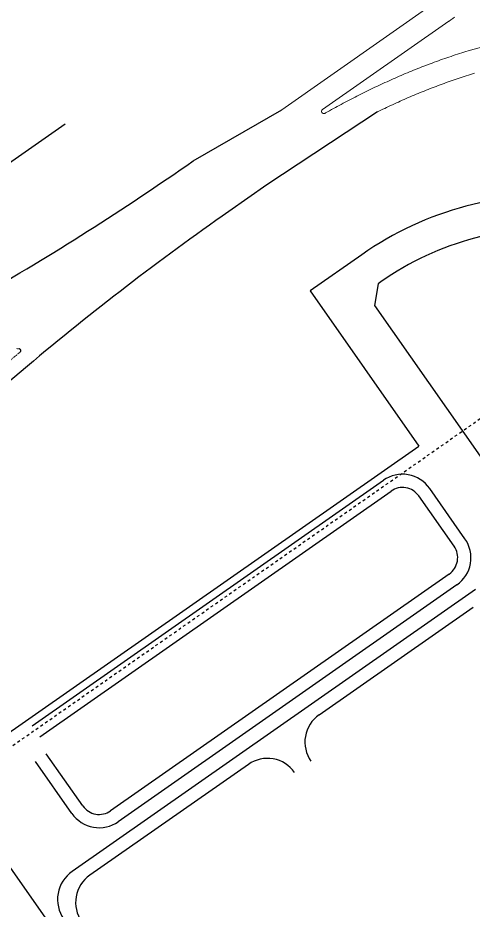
# Model space of a CAD drawing. Header units: millimetres. Extents: x 152904052 to 153933663, y 538271515 to 539240469.
# Drawn here: x 153532120 to 153534178, y 539124536 to 539128573 of the extents above; entities that cross this region are included whole.
import ezdxf

# ---------------------------------------------------------------- set-up
doc = ezdxf.new("R2010")
doc.units = ezdxf.units.MM
doc.linetypes.add('HIDDEN', pattern=[5.08, 2.54, -2.54])
doc.layers.add('BORD', color=7, linetype='Continuous')

msp = doc.modelspace()

# ---------------------------------------------------------------- linework, layer by layer
at = {"layer": 'BORD', "color": 8, "linetype": 'HIDDEN', "ltscale": 5}
msp.add_line((153487800.9, 539094263.9), (153610673.7, 539180300.3), dxfattribs=at)
at = {"layer": 'BORD', "color": 137, "lineweight": 0, "flags": 128}
for points in [[(153534006.8, 539128643.2), (153533312.4, 539128157)], [(153533746.1, 539128147.9), (153533751.5, 539128150.6), (153533760.3, 539128154.9), (153533769.1, 539128159.1), (153533777.9, 539128163.3), (153533786.6, 539128167.5), (153533795.5, 539128171.7), (153533804.3, 539128175.8), (153533813.1, 539128179.9), (153533821.9, 539128184), (153533830.8, 539128188), (153533839.6, 539128192.1), (153533848.5, 539128196.1), (153533857.4, 539128200), (153533866.2, 539128204), (153533875.1, 539128207.9), (153533884, 539128211.8), (153533893, 539128215.6), (153533901.9, 539128219.4), (153533910.8, 539128223.2), (153533919.8, 539128227), (153533928.7, 539128230.7), (153533937.7, 539128234.4), (153533946.7, 539128238.1), (153533955.7, 539128241.8), (153533964.7, 539128245.4), (153533973.7, 539128249), (153533982.7, 539128252.5), (153533991.7, 539128256), (153534000.7, 539128259.5), (153534009.8, 539128263), (153534018.9, 539128266.4), (153534027.9, 539128269.8), (153534037, 539128273.1), (153534046.1, 539128276.4), (153534055.2, 539128279.7), (153534064.3, 539128283), (153534073.4, 539128286.2), (153534082.5, 539128289.4), (153534091.7, 539128292.5), (153534100.8, 539128295.6), (153534110, 539128298.7), (153534119.1, 539128301.8), (153534128.3, 539128304.8), (153534137.5, 539128307.8), (153534146.7, 539128310.7), (153534155.9, 539128313.6), (153534165.1, 539128316.4), (153534174.3, 539128319.3), (153534183.6, 539128322.1)], [(153533746.1, 539128147.9), (153533751.5, 539128150.6), (153533760.3, 539128154.9), (153533769.1, 539128159.1), (153533777.9, 539128163.3), (153533786.6, 539128167.5), (153533795.5, 539128171.7), (153533804.3, 539128175.8), (153533813.1, 539128179.9), (153533821.9, 539128184), (153533830.8, 539128188), (153533839.6, 539128192.1), (153533848.5, 539128196.1), (153533857.4, 539128200), (153533866.2, 539128204), (153533875.1, 539128207.9), (153533884, 539128211.8), (153533893, 539128215.6), (153533901.9, 539128219.4), (153533910.8, 539128223.2), (153533919.8, 539128227), (153533928.7, 539128230.7), (153533937.7, 539128234.4), (153533946.7, 539128238.1), (153533955.7, 539128241.8), (153533964.7, 539128245.4), (153533973.7, 539128249), (153533982.7, 539128252.5), (153533991.7, 539128256), (153534000.7, 539128259.5), (153534009.8, 539128263), (153534018.9, 539128266.4), (153534027.9, 539128269.8), (153534037, 539128273.1), (153534046.1, 539128276.4), (153534055.2, 539128279.7), (153534064.3, 539128283), (153534073.4, 539128286.2), (153534082.5, 539128289.4), (153534091.7, 539128292.5), (153534100.8, 539128295.6), (153534110, 539128298.7), (153534119.1, 539128301.8), (153534128.3, 539128304.8), (153534137.5, 539128307.8), (153534146.7, 539128310.7), (153534155.9, 539128313.6), (153534165.1, 539128316.4), (153534174.3, 539128319.3), (153534183.6, 539128322.1)]]:
    msp.add_lwpolyline(points, dxfattribs=at)
for points in [[(153534093.4, 539128575.7), (153534085.3, 539128570), (153534077.1, 539128564.3), (153534068.9, 539128558.5), (153534067, 539128557.2), (153533496.2, 539128157.5, 0.951282), (153533506.8, 539128140.6)], [(153533506.8, 539128140.6), (153533511, 539128143), (153533519.8, 539128147.9), (153533528.6, 539128152.7), (153533537.3, 539128157.6), (153533546.1, 539128162.4), (153533555, 539128167.2), (153533563.8, 539128172), (153533572.6, 539128176.7), (153533581.5, 539128181.5), (153533590.3, 539128186.2), (153533599.2, 539128190.9), (153533608.1, 539128195.6), (153533617, 539128200.2), (153533625.9, 539128204.9), (153533634.8, 539128209.5), (153533643.7, 539128214.1), (153533652.7, 539128218.6), (153533661.6, 539128223.2), (153533670.6, 539128227.7), (153533679.6, 539128232.2), (153533688.6, 539128236.6), (153533697.6, 539128241.1), (153533706.6, 539128245.5), (153533715.6, 539128249.9), (153533724.7, 539128254.2), (153533733.7, 539128258.6), (153533742.8, 539128262.9), (153533751.9, 539128267.2), (153533761, 539128271.5), (153533770.1, 539128275.7), (153533779.2, 539128279.9), (153533788.3, 539128284.1), (153533797.5, 539128288.2), (153533806.6, 539128292.4), (153533815.8, 539128296.5), (153533825, 539128300.5), (153533834.2, 539128304.6), (153533843.4, 539128308.6), (153533852.6, 539128312.6), (153533861.9, 539128316.5), (153533871.1, 539128320.4), (153533880.4, 539128324.3), (153533889.6, 539128328.2), (153533898.9, 539128332), (153533908.2, 539128335.8), (153533917.6, 539128339.6), (153533926.9, 539128343.4), (153533936.2, 539128347.1), (153533945.6, 539128350.7), (153533954.9, 539128354.4), (153533964.3, 539128358), (153533973.7, 539128361.6), (153533983.1, 539128365.1), (153533992.5, 539128368.6), (153534002, 539128372.1), (153534011.4, 539128375.6), (153534020.9, 539128379), (153534030.3, 539128382.4), (153534039.8, 539128385.7), (153534049.3, 539128389), (153534058.8, 539128392.3), (153534068.4, 539128395.5), (153534077.9, 539128398.7), (153534087.4, 539128401.9), (153534097, 539128405), (153534106.6, 539128408.1), (153534116.2, 539128411.2), (153534125.7, 539128414.2), (153534135.4, 539128417.2), (153534145, 539128420.1), (153534154.6, 539128423, -0.236996), (153536377.7, 539128031)]]:
    msp.add_lwpolyline(points, format="xyb", dxfattribs=at)
at = {"layer": 'BORD', "color": 137, "ltscale": 3, "flags": 128}
for points in [[(153530701.1, 539126752.4, 0.388458), (153530898.8, 539126708.4), (153531944, 539127309.8, 0.022185), (153532912.8, 539127926.1), (153533312.4, 539128157)], [(153533746.1, 539128147.9), (153533245.3, 539127817.1), (153533073.4, 539127696.7, 0.022185), (153532163, 539126997.1), (153531240.4, 539126220.6, 0.388458), (153531214.1, 539126019.8)]]:
    msp.add_lwpolyline(points, format="xyb", dxfattribs=at)
at = {"layer": 'BORD', "color": 133, "flags": 128}
for points in [[(153532333.6, 539128091.2), (153530816, 539127028.5)], [(153533748.6, 539127370.2), (153533731.2, 539127271.7)], [(153533760.1, 539127378.2), (153533748.6, 539127370.2)], [(153533731.2, 539127271.7), (153535368.6, 539124933.3)], [(153534140.6, 539126216.3), (153533981.1, 539126444.1)], [(153534091.5, 539126181.9), (153533932, 539126409.6)], [(153532364.7, 539124972.8), (153532199.4, 539125208.9)], [(153532413.8, 539125007.2), (153532248.5, 539125243.3)]]:
    msp.add_lwpolyline(points, dxfattribs=at)
for points in [[(153539740.4, 539121990.5), (153536164, 539127098.1, 0.222006), (153535064.2, 539127732.2), (153534663.3, 539127766.8, 0.176021), (153533674, 539127501.1), (153533440.8, 539127337.8), (153533932.4, 539126635.7)], [(153534650.4, 539127617.4, 0.176021), (153533760.1, 539127378.2)], [(153533981.1, 539126444.1, 0.414214), (153533772.2, 539126480.9)], [(153533932, 539126409.6, 0.414214), (153533806.7, 539126431.7)], [(153534103.8, 539126007.4, 0.414214), (153534140.6, 539126216.3)], [(153534069.3, 539126056.6, 0.414214), (153534091.5, 539126181.9)], [(153533481.2, 539125418.9, 0.414214), (153533444.4, 539125210)], [(153533370.7, 539125158.4, 0.414214), (153533161.8, 539125195.2)], [(153532413.8, 539125007.2, 0.414214), (153532539.2, 539124985.1)], [(153532364.7, 539124972.8, 0.414214), (153532573.6, 539124936)], [(153532365.5, 539124710.9, 0.414214), (153532327.5, 539124495.1)], [(153532445, 539124693.3, 0.414214), (153532408.2, 539124484.4)]]:
    msp.add_lwpolyline(points, format="xyb", dxfattribs=at)
at = {"layer": 'BORD', "color": 137, "linetype": 'HIDDEN', "flags": 128}
msp.add_lwpolyline([(153532116.5, 539127075.5, -0.957108), (153532128.7, 539127059.6, 0.00027), (153532117.9, 539127050.6), (153531220.5, 539126295.3, -0.440447), (153531001, 539126324.1), (153530914.2, 539126448.1, -0.440447), (153530962.2, 539126664.2), (153531978.9, 539127249.2, 0.00027), (153531991.1, 539127256.2, -0.957108), (153532001.8, 539127239.3)], format="xyb", dxfattribs=at)
at = {"layer": 'BORD', "color": 133}
for points in [[(153531843.5, 539125173.1), (153533932.4, 539126635.7)], [(153532185.4, 539125369.8), (153533772.2, 539126480.9)], [(153532219.8, 539125320.6), (153533806.7, 539126431.7)], [(153534069.3, 539126056.6), (153532539.2, 539124985.1)], [(153534188.1, 539125987.2), (153532365.5, 539124710.9)], [(153534103.8, 539126007.4), (153532573.6, 539124936)], [(153533481.2, 539125418.9), (153534177.5, 539125906.5)], [(153533161.8, 539125195.2), (153532445, 539124693.3)], [(153532860.7, 539123620.2), (153531904, 539124986.6)]]:
    msp.add_lwpolyline(points, dxfattribs=at)

doc.saveas('drawing.dxf')
